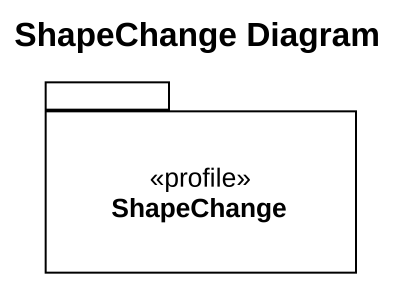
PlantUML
@startuml
title ShapeChange Diagram
package ShapeChange <<profile>> {
}
@enduml
